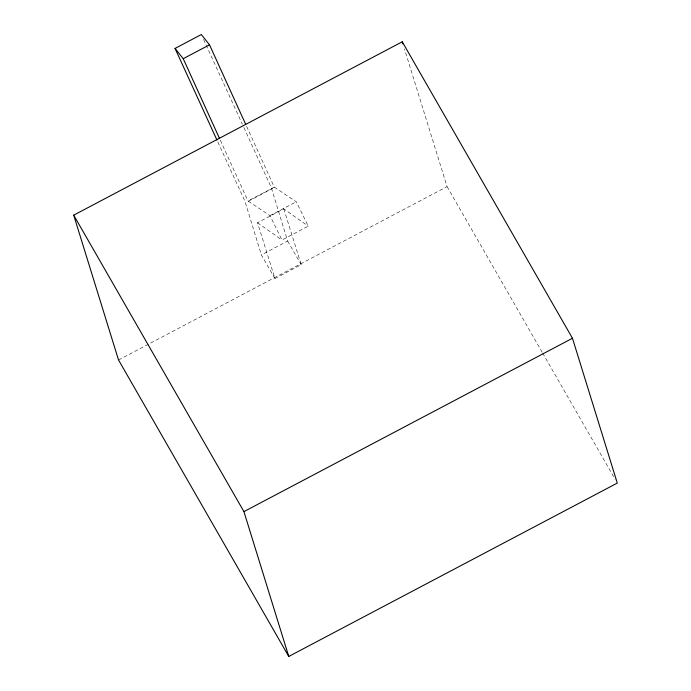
<?xml version="1.0" encoding="UTF-8"?>
<svg xmlns="http://www.w3.org/2000/svg" width="691" height="691" viewBox="0 0 691 691"><rect width="100%" height="100%" fill="white"/><g stroke="black" fill="none" stroke-linecap="round" stroke-linejoin="round"><path stroke-width="0.52" stroke-dasharray="3.46 2.59" d="M274.292 187.14L296.275 201.789L308.264 226.164L281.98 240.036L270 215.652L248.009 201.003L274.292 187.14L246.609 126.358M248.173 201.297L274.457 187.425M270 215.652L296.275 201.789M283.785 208.846L301.216 264.679L274.94 278.551L257.501 222.709L283.785 208.846L308.264 226.164M274.94 278.551L261.353 254.901L287.637 241.029L271.261 187.52L242.817 125.226M118.532 359.985L447.068 186.613L404.468 48.983M257.501 222.709L281.98 240.036M447.068 186.613L542.115 352.151M542.651 353.084L615.145 479.338M287.637 241.029L301.216 264.679M203.56 39.43L242.368 124.259M220.325 140.23L248.009 201.003M217.864 142.018L244.985 201.392L261.353 254.901"/><path stroke-width="1.04" d="M216.974 140.074L175.039 48.422L201.323 34.55L209.511 44.82L245.72 124.397M175.039 48.422L183.227 58.692L209.511 44.82M73.704 215.16L402.24 41.788L572.468 338.262L617.296 483.078L288.76 656.45L118.532 359.985L73.704 215.16L243.932 511.625L288.76 656.45M243.932 511.625L572.468 338.262M219.436 138.269L183.227 58.692M402.24 41.788L402.879 43.844"/></g></svg>
